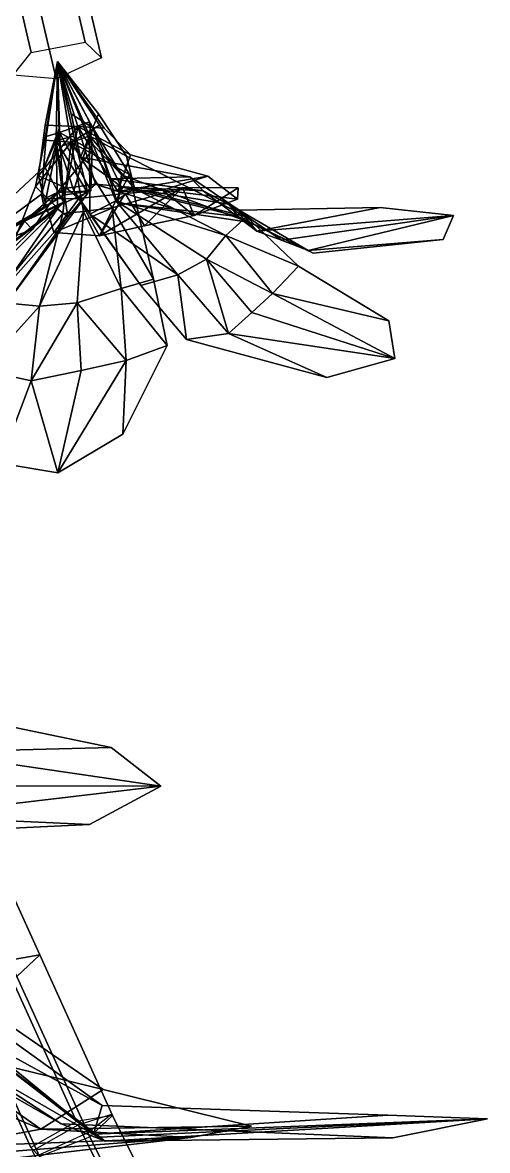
# Model space of a CAD drawing. Header units: metres. Extents: x -488 to 282, y -579 to 399.
# Drawn here: x 53.9 to 80.9, y -494.5 to -428.9 of the extents above; entities that cross this region are included whole.
import ezdxf

# ---------------------------------------------------------------- set-up
doc = ezdxf.new("R2010")
doc.units = ezdxf.units.M

msp = doc.modelspace()

# ---------------------------------------------------------------- linework, layer by layer
at = {"layer": 'coreopsi_1InfInt', "color": 3}
for points in [[(50.6435, -473.7566, 54.5296), (54.8793, -483.094, 56.7952), (52.7866, -483.4529, 59.2285), (48.5509, -474.1155, 56.9629)], [(49.3188, -475.0048, 51.862), (53.5546, -484.3421, 54.1275), (54.8793, -483.094, 56.7952), (50.6435, -473.7566, 54.5296)], [(52.7866, -483.4529, 59.2285), (57.02246, -492.7902, 61.494), (54.3572, -494.2897, 60.2971), (50.1214, -484.9523, 58.03157)], [(54.8793, -483.094, 56.7952), (59.115, -492.4313, 59.06073), (57.02246, -492.7902, 61.494), (52.7866, -483.4529, 59.2285)], [(53.5546, -484.3421, 54.1275), (57.7904, -493.6795, 56.393), (59.115, -492.4313, 59.06073), (54.8793, -483.094, 56.7952)], [(50.631, -485.4841, 54.8873), (54.8668, -494.8214, 57.1528), (57.7904, -493.6795, 56.393), (53.5546, -484.3421, 54.1275)], [(50.1214, -484.9523, 58.03157), (54.3572, -494.2897, 60.2971), (54.8668, -494.8214, 57.1528), (50.631, -485.4841, 54.8873)]]:
    msp.add_3dface(points, dxfattribs=at)
at = {"layer": 'coreopsi_1Pdcel', "color": 3}
for points in [[(52.2065, -421.2977, 21.8983), (54.3719, -430.6148, 18.2705), (57.5272, -429.9949, 18.5685), (55.3173, -420.5071, 22.2546)], [(55.3173, -420.5071, 22.2546), (57.5272, -429.9949, 18.5685), (58.4672, -430.9199, 21.5163), (56.185, -421.1545, 25.2971)], [(56.185, -421.1545, 25.2971), (58.4672, -430.9199, 21.5163), (55.8356, -432.1331, 23.06141), (53.5534, -422.3677, 26.8422)], [(51.1226, -422.4409, 24.7174), (53.3325, -431.9287, 21.03132), (54.3719, -430.6148, 18.2705), (52.2065, -421.2977, 21.8983)], [(53.5534, -422.3677, 26.8422), (55.8356, -432.1331, 23.06141), (53.3325, -431.9287, 21.03132), (51.1226, -422.4409, 24.7174)], [(59.07912, -492.3559, 59.04622), (63.7294, -501.6772, 60.3684), (61.7648, -502.3048, 62.8534), (57.1145, -492.9835, 61.5312)], [(57.6758, -493.4389, 56.3468), (62.3261, -502.7602, 57.6691), (63.7294, -501.6772, 60.3684), (59.07912, -492.3559, 59.04622)], [(57.1145, -492.9835, 61.5312), (61.7648, -502.3048, 62.8534), (59.09964, -503.8043, 61.6565), (54.4493, -494.4829, 60.3342)], [(54.8308, -494.7459, 57.1383), (59.4812, -504.0673, 58.4605), (62.3261, -502.7602, 57.6691), (57.6758, -493.4389, 56.3468)]]:
    msp.add_3dface(points, dxfattribs=at)
at = {"layer": 'coreopsi_1Petal1', "color": 3}
for points in [[(56.7023, -435.8133, 19.9058), (55.1732, -435.7018, 18.7), (55.9133, -431.1204, 20.4989)], [(56.7023, -435.8133, 19.9058), (55.9133, -431.1204, 20.4989), (55.1732, -435.7018, 18.7)], [(55.9133, -431.1204, 20.4989), (55.199, -434.831, 18.1167), (57.1006, -434.9039, 17.8021)], [(55.9133, -431.1204, 20.4989), (57.1006, -434.9039, 17.8021), (55.199, -434.831, 18.1167)], [(55.9133, -431.1204, 20.4989), (55.253, -435.4898, 19.8467), (56.02604, -435.2676, 18.0937)], [(55.9133, -431.1204, 20.4989), (56.02604, -435.2676, 18.0937), (55.253, -435.4898, 19.8467)], [(55.9133, -431.1204, 20.4989), (56.8536, -435.4783, 20.7784), (55.8393, -435.7236, 19.1563)], [(55.9133, -431.1204, 20.4989), (55.8393, -435.7236, 19.1563), (56.8536, -435.4783, 20.7784)], [(55.8393, -435.7236, 19.1563), (56.02926, -434.9828, 17.3619), (55.9133, -431.1204, 20.4989)], [(55.8393, -435.7236, 19.1563), (55.9133, -431.1204, 20.4989), (56.02926, -434.9828, 17.3619)], [(55.9133, -431.1204, 20.4989), (56.7023, -434.1793, 17.3408), (57.9636, -434.9936, 18.5516)], [(55.9133, -431.1204, 20.4989), (57.9636, -434.9936, 18.5516), (56.7023, -434.1793, 17.3408)], [(57.9636, -434.9936, 18.5516), (57.7737, -435.7343, 20.3461), (55.9133, -431.1204, 20.4989)], [(57.9636, -434.9936, 18.5516), (55.9133, -431.1204, 20.4989), (57.7737, -435.7343, 20.3461)], [(55.9133, -431.1204, 20.4989), (58.3029, -434.1678, 18.2725), (57.7769, -435.4496, 19.6143)], [(55.9133, -431.1204, 20.4989), (57.7769, -435.4496, 19.6143), (58.3029, -434.1678, 18.2725)], [(57.7769, -435.4496, 19.6143), (56.03315, -436.0879, 20.2113), (55.9133, -431.1204, 20.4989)], [(57.7769, -435.4496, 19.6143), (55.9133, -431.1204, 20.4989), (56.03315, -436.0879, 20.2113)], [(55.9133, -431.1204, 20.4989), (58.3568, -434.8267, 20.00252), (56.7023, -435.8133, 19.9058)], [(55.9133, -431.1204, 20.4989), (56.7023, -435.8133, 19.9058), (58.3568, -434.8267, 20.00252)], [(56.02604, -435.2676, 18.0937), (57.7698, -434.6293, 17.4966), (55.9133, -431.1204, 20.4989)], [(56.02604, -435.2676, 18.0937), (55.9133, -431.1204, 20.4989), (57.7698, -434.6293, 17.4966)], [(57.1006, -434.9039, 17.8021), (58.6297, -435.0154, 19.00801), (55.9133, -431.1204, 20.4989)], [(57.1006, -434.9039, 17.8021), (55.9133, -431.1204, 20.4989), (58.6297, -435.0154, 19.00801)], [(56.7023, -434.1793, 17.3408), (57.2427, -436.6905, 15.0892), (57.9636, -434.9936, 18.5516)], [(56.7023, -434.1793, 17.3408), (57.9636, -434.9936, 18.5516), (57.2427, -436.6905, 15.0892)], [(58.3029, -434.1678, 18.2725), (59.9259, -436.6333, 16.5534), (57.7769, -435.4496, 19.6143)], [(58.3029, -434.1678, 18.2725), (57.7769, -435.4496, 19.6143), (59.9259, -436.6333, 16.5534)], [(55.199, -434.831, 18.1167), (54.8092, -437.7841, 16.4449), (57.1006, -434.9039, 17.8021)], [(55.199, -434.831, 18.1167), (57.1006, -434.9039, 17.8021), (54.8092, -437.7841, 16.4449)], [(57.1006, -434.9039, 17.8021), (54.8092, -437.7841, 16.4449), (56.4361, -438.5008, 15.1569)], [(57.1006, -434.9039, 17.8021), (56.4361, -438.5008, 15.1569), (54.8092, -437.7841, 16.4449)], [(56.02604, -435.2676, 18.0937), (57.932, -436.3042, 15.3302), (57.7698, -434.6293, 17.4966)], [(56.02604, -435.2676, 18.0937), (57.7698, -434.6293, 17.4966), (57.932, -436.3042, 15.3302)], [(57.1006, -434.9039, 17.8021), (56.4361, -438.5008, 15.1569), (58.1145, -438.2713, 15.5739)], [(57.1006, -434.9039, 17.8021), (58.1145, -438.2713, 15.5739), (56.4361, -438.5008, 15.1569)], [(58.3568, -434.8267, 20.00252), (60.1054, -437.7011, 19.4125), (56.7023, -435.8133, 19.9058)], [(58.3568, -434.8267, 20.00252), (56.7023, -435.8133, 19.9058), (60.1054, -437.7011, 19.4125)], [(57.1006, -434.9039, 17.8021), (60.1621, -436.5651, 17.3421), (58.6297, -435.0154, 19.00801)], [(57.1006, -434.9039, 17.8021), (58.6297, -435.0154, 19.00801), (60.1621, -436.5651, 17.3421)], [(58.1145, -438.2713, 15.5739), (59.4257, -438.686, 16.6074), (57.1006, -434.9039, 17.8021)], [(58.1145, -438.2713, 15.5739), (57.1006, -434.9039, 17.8021), (59.4257, -438.686, 16.6074)], [(59.4257, -438.686, 16.6074), (60.1621, -436.5651, 17.3421), (57.1006, -434.9039, 17.8021)], [(59.4257, -438.686, 16.6074), (57.1006, -434.9039, 17.8021), (60.1621, -436.5651, 17.3421)], [(55.253, -435.4898, 19.8467), (54.9887, -438.8519, 19.3039), (56.02604, -435.2676, 18.0937)], [(55.253, -435.4898, 19.8467), (56.02604, -435.2676, 18.0937), (54.9887, -438.8519, 19.3039)], [(56.02604, -435.2676, 18.0937), (54.9887, -438.8519, 19.3039), (55.1468, -439.6143, 17.2514)], [(56.02604, -435.2676, 18.0937), (55.1468, -439.6143, 17.2514), (54.9887, -438.8519, 19.3039)], [(56.02604, -435.2676, 18.0937), (55.1468, -439.6143, 17.2514), (56.234, -438.9078, 16.08413)], [(56.02604, -435.2676, 18.0937), (56.234, -438.9078, 16.08413), (55.1468, -439.6143, 17.2514)], [(55.8393, -435.7236, 19.1563), (55.1578, -437.2334, 16.05796), (56.02926, -434.9828, 17.3619)], [(55.8393, -435.7236, 19.1563), (56.02926, -434.9828, 17.3619), (55.1578, -437.2334, 16.05796)], [(56.8536, -435.4783, 20.7784), (57.6718, -438.7946, 20.7682), (55.8393, -435.7236, 19.1563)], [(56.8536, -435.4783, 20.7784), (55.8393, -435.7236, 19.1563), (57.6718, -438.7946, 20.7682)], [(56.234, -438.9078, 16.08413), (57.8583, -438.6522, 15.5788), (56.02604, -435.2676, 18.0937)], [(56.234, -438.9078, 16.08413), (56.02604, -435.2676, 18.0937), (57.8583, -438.6522, 15.5788)], [(57.8583, -438.6522, 15.5788), (57.932, -436.3042, 15.3302), (56.02604, -435.2676, 18.0937)], [(57.8583, -438.6522, 15.5788), (56.02604, -435.2676, 18.0937), (57.932, -436.3042, 15.3302)], [(57.7769, -435.4496, 19.6143), (56.859, -438.6512, 20.7328), (56.03315, -436.0879, 20.2113)], [(57.7769, -435.4496, 19.6143), (56.03315, -436.0879, 20.2113), (56.859, -438.6512, 20.7328)], [(57.7972, -440.0117, 19.04494), (56.859, -438.6512, 20.7328), (57.7769, -435.4496, 19.6143)], [(57.7972, -440.0117, 19.04494), (57.7769, -435.4496, 19.6143), (56.859, -438.6512, 20.7328)], [(57.9636, -434.9936, 18.5516), (57.2427, -436.6905, 15.0892), (59.01816, -437.9613, 15.3179)], [(57.9636, -434.9936, 18.5516), (59.01816, -437.9613, 15.3179), (57.2427, -436.6905, 15.0892)], [(57.9636, -434.9936, 18.5516), (59.6332, -437.722, 20.00513), (57.7737, -435.7343, 20.3461)], [(57.9636, -434.9936, 18.5516), (57.7737, -435.7343, 20.3461), (59.6332, -437.722, 20.00513)], [(57.7769, -435.4496, 19.6143), (60.3853, -438.5197, 17.5779), (59.2981, -439.2263, 18.7452)], [(57.7769, -435.4496, 19.6143), (59.2981, -439.2263, 18.7452), (60.3853, -438.5197, 17.5779)], [(57.7769, -435.4496, 19.6143), (59.9259, -436.6333, 16.5534), (60.3853, -438.5197, 17.5779)], [(57.7769, -435.4496, 19.6143), (60.3853, -438.5197, 17.5779), (59.9259, -436.6333, 16.5534)], [(59.2981, -439.2263, 18.7452), (57.7972, -440.0117, 19.04494), (57.7769, -435.4496, 19.6143)], [(59.2981, -439.2263, 18.7452), (57.7769, -435.4496, 19.6143), (57.7972, -440.0117, 19.04494)], [(57.9636, -434.9936, 18.5516), (59.01816, -437.9613, 15.3179), (59.6248, -438.4283, 16.8856)], [(57.9636, -434.9936, 18.5516), (59.6248, -438.4283, 16.8856), (59.01816, -437.9613, 15.3179)], [(59.6248, -438.4283, 16.8856), (59.3955, -439.3561, 18.3159), (57.9636, -434.9936, 18.5516)], [(59.6248, -438.4283, 16.8856), (57.9636, -434.9936, 18.5516), (59.3955, -439.3561, 18.3159)], [(59.3955, -439.3561, 18.3159), (59.6332, -437.722, 20.00513), (57.9636, -434.9936, 18.5516)], [(59.3955, -439.3561, 18.3159), (57.9636, -434.9936, 18.5516), (59.6332, -437.722, 20.00513)], [(56.7023, -435.8133, 19.9058), (54.6289, -438.3903, 18.7209), (55.1732, -435.7018, 18.7)], [(56.7023, -435.8133, 19.9058), (55.1732, -435.7018, 18.7), (54.6289, -438.3903, 18.7209)], [(56.2299, -439.9778, 18.01627), (54.6289, -438.3903, 18.7209), (56.7023, -435.8133, 19.9058)], [(56.2299, -439.9778, 18.01627), (56.7023, -435.8133, 19.9058), (54.6289, -438.3903, 18.7209)], [(56.2601, -439.3077, 16.3078), (55.1578, -437.2334, 16.05796), (55.8393, -435.7236, 19.1563)], [(56.2601, -439.3077, 16.3078), (55.8393, -435.7236, 19.1563), (55.1578, -437.2334, 16.05796)], [(55.8393, -435.7236, 19.1563), (56.514, -440.1727, 19.5114), (55.9073, -439.7057, 17.9437)], [(55.8393, -435.7236, 19.1563), (55.9073, -439.7057, 17.9437), (56.514, -440.1727, 19.5114)], [(55.8393, -435.7236, 19.1563), (57.6718, -438.7946, 20.7682), (56.514, -440.1727, 19.5114)], [(55.8393, -435.7236, 19.1563), (56.514, -440.1727, 19.5114), (57.6718, -438.7946, 20.7682)], [(55.9073, -439.7057, 17.9437), (56.2601, -439.3077, 16.3078), (55.8393, -435.7236, 19.1563)], [(55.9073, -439.7057, 17.9437), (55.8393, -435.7236, 19.1563), (56.2601, -439.3077, 16.3078)], [(57.4176, -439.8627, 19.2554), (56.2299, -439.9778, 18.01627), (56.7023, -435.8133, 19.9058)], [(57.4176, -439.8627, 19.2554), (56.7023, -435.8133, 19.9058), (56.2299, -439.9778, 18.01627)], [(56.7023, -435.8133, 19.9058), (59.09607, -439.6332, 19.6724), (57.4176, -439.8627, 19.2554)], [(56.7023, -435.8133, 19.9058), (57.4176, -439.8627, 19.2554), (59.09607, -439.6332, 19.6724)], [(56.7023, -435.8133, 19.9058), (60.1054, -437.7011, 19.4125), (59.09607, -439.6332, 19.6724)], [(56.7023, -435.8133, 19.9058), (59.09607, -439.6332, 19.6724), (60.1054, -437.7011, 19.4125)], [(57.8583, -438.6522, 15.5788), (55.893, -438.74, 8.04546), (57.932, -436.3042, 15.3302)], [(57.8583, -438.6522, 15.5788), (57.932, -436.3042, 15.3302), (55.893, -438.74, 8.04546)], [(57.2427, -436.6905, 15.0892), (63.608, -437.8333, 10.3437), (59.01816, -437.9613, 15.3179)], [(57.2427, -436.6905, 15.0892), (59.01816, -437.9613, 15.3179), (63.608, -437.8333, 10.3437)], [(59.4257, -438.686, 16.6074), (64.6516, -437.8072, 10.9032), (60.1621, -436.5651, 17.3421)], [(59.4257, -438.686, 16.6074), (60.1621, -436.5651, 17.3421), (64.6516, -437.8072, 10.9032)], [(59.9259, -436.6333, 16.5534), (66.9115, -440.1584, 18.3187), (60.3853, -438.5197, 17.5779)], [(59.9259, -436.6333, 16.5534), (60.3853, -438.5197, 17.5779), (66.9115, -440.1584, 18.3187)], [(56.2601, -439.3077, 16.3078), (49.5978, -442.4224, 13.7515), (55.1578, -437.2334, 16.05796)], [(56.2601, -439.3077, 16.3078), (55.1578, -437.2334, 16.05796), (49.5978, -442.4224, 13.7515)], [(54.8092, -437.7841, 16.4449), (55.1403, -439.1076, 8.5404), (56.4361, -438.5008, 15.1569)], [(54.8092, -437.7841, 16.4449), (56.4361, -438.5008, 15.1569), (55.1403, -439.1076, 8.5404)], [(59.01816, -437.9613, 15.3179), (63.608, -437.8333, 10.3437), (64.3776, -438.643, 12.0699)], [(59.01816, -437.9613, 15.3179), (64.3776, -438.643, 12.0699), (63.608, -437.8333, 10.3437)], [(59.01816, -437.9613, 15.3179), (64.3776, -438.643, 12.0699), (59.6248, -438.4283, 16.8856)], [(59.01816, -437.9613, 15.3179), (59.6248, -438.4283, 16.8856), (64.3776, -438.643, 12.0699)], [(60.1054, -437.7011, 19.4125), (61.5034, -443.7944, 24.4383), (59.09607, -439.6332, 19.6724)], [(60.1054, -437.7011, 19.4125), (59.09607, -439.6332, 19.6724), (61.5034, -443.7944, 24.4383)], [(59.3955, -439.3561, 18.3159), (67.046, -440.4797, 19.2272), (59.6332, -437.722, 20.00513)], [(59.3955, -439.3561, 18.3159), (59.6332, -437.722, 20.00513), (67.046, -440.4797, 19.2272)], [(62.02751, -438.6057, 9.7397), (64.6516, -437.8072, 10.9032), (59.4257, -438.686, 16.6074)], [(62.02751, -438.6057, 9.7397), (59.4257, -438.686, 16.6074), (64.6516, -437.8072, 10.9032)], [(62.02751, -438.6057, 9.7397), (66.3763, -439.1292, 7.1215), (64.6516, -437.8072, 10.9032)], [(62.02751, -438.6057, 9.7397), (64.6516, -437.8072, 10.9032), (66.3763, -439.1292, 7.1215)], [(63.608, -437.8333, 10.3437), (66.4749, -439.7702, 8.01004), (64.3776, -438.643, 12.0699)], [(63.608, -437.8333, 10.3437), (64.3776, -438.643, 12.0699), (66.4749, -439.7702, 8.01004)], [(54.9887, -438.8519, 19.3039), (49.7322, -442.7437, 14.6601), (55.1468, -439.6143, 17.2514)], [(54.9887, -438.8519, 19.3039), (55.1468, -439.6143, 17.2514), (49.7322, -442.7437, 14.6601)], [(56.2299, -439.9778, 18.01627), (51.9921, -445.0949, 22.07559), (54.6289, -438.3903, 18.7209)], [(56.2299, -439.9778, 18.01627), (54.6289, -438.3903, 18.7209), (51.9921, -445.0949, 22.07559)], [(57.6718, -438.7946, 20.7682), (53.03577, -445.0687, 22.635), (56.514, -440.1727, 19.5114)], [(57.6718, -438.7946, 20.7682), (56.514, -440.1727, 19.5114), (53.03577, -445.0687, 22.635)], [(56.234, -438.9078, 16.08413), (53.9856, -440.4246, 9.5952), (57.8583, -438.6522, 15.5788)], [(56.234, -438.9078, 16.08413), (57.8583, -438.6522, 15.5788), (53.9856, -440.4246, 9.5952)], [(53.9856, -440.4246, 9.5952), (55.893, -438.74, 8.04546), (57.8583, -438.6522, 15.5788)], [(53.9856, -440.4246, 9.5952), (57.8583, -438.6522, 15.5788), (55.893, -438.74, 8.04546)], [(53.9856, -440.4246, 9.5952), (54.4655, -440.9031, 4.5373), (55.893, -438.74, 8.04546)], [(53.9856, -440.4246, 9.5952), (55.893, -438.74, 8.04546), (54.4655, -440.9031, 4.5373)], [(56.4361, -438.5008, 15.1569), (55.1403, -439.1076, 8.5404), (57.1603, -439.1047, 8.924)], [(56.4361, -438.5008, 15.1569), (57.1603, -439.1047, 8.924), (55.1403, -439.1076, 8.5404)], [(56.4361, -438.5008, 15.1569), (57.1603, -439.1047, 8.924), (58.1145, -438.2713, 15.5739)], [(56.4361, -438.5008, 15.1569), (58.1145, -438.2713, 15.5739), (57.1603, -439.1047, 8.924)], [(57.7972, -440.0117, 19.04494), (60.7507, -444.162, 24.9333), (56.859, -438.6512, 20.7328)], [(57.7972, -440.0117, 19.04494), (56.859, -438.6512, 20.7328), (60.7507, -444.162, 24.9333)], [(58.1145, -438.2713, 15.5739), (57.1603, -439.1047, 8.924), (59.8393, -438.7981, 8.9207)], [(58.1145, -438.2713, 15.5739), (59.8393, -438.7981, 8.9207), (57.1603, -439.1047, 8.924)], [(59.8393, -438.7981, 8.9207), (57.1603, -439.1047, 8.924), (58.3494, -441.2604, 5.3237)], [(59.8393, -438.7981, 8.9207), (58.3494, -441.2604, 5.3237), (57.1603, -439.1047, 8.924)], [(58.1145, -438.2713, 15.5739), (62.02751, -438.6057, 9.7397), (59.4257, -438.686, 16.6074)], [(58.1145, -438.2713, 15.5739), (59.4257, -438.686, 16.6074), (62.02751, -438.6057, 9.7397)], [(59.8393, -438.7981, 8.9207), (62.02751, -438.6057, 9.7397), (58.1145, -438.2713, 15.5739)], [(59.8393, -438.7981, 8.9207), (58.1145, -438.2713, 15.5739), (62.02751, -438.6057, 9.7397)], [(58.3494, -441.2604, 5.3237), (59.1631, -439.6305, -2.4988), (63.1912, -438.4509, -4.7631)], [(58.3494, -441.2604, 5.3237), (63.1912, -438.4509, -4.7631), (59.1631, -439.6305, -2.4988)], [(60.9667, -440.6888, 5.4232), (58.3494, -441.2604, 5.3237), (63.1912, -438.4509, -4.7631)], [(60.9667, -440.6888, 5.4232), (63.1912, -438.4509, -4.7631), (58.3494, -441.2604, 5.3237)], [(59.8393, -438.7981, 8.9207), (58.3494, -441.2604, 5.3237), (60.9667, -440.6888, 5.4232)], [(59.8393, -438.7981, 8.9207), (60.9667, -440.6888, 5.4232), (58.3494, -441.2604, 5.3237)], [(60.3853, -438.5197, 17.5779), (65.7049, -441.2476, 19.5777), (59.2981, -439.2263, 18.7452)], [(60.3853, -438.5197, 17.5779), (59.2981, -439.2263, 18.7452), (65.7049, -441.2476, 19.5777)], [(59.6248, -438.4283, 16.8856), (66.4238, -440.1399, 16.3332), (59.3955, -439.3561, 18.3159)], [(59.6248, -438.4283, 16.8856), (59.3955, -439.3561, 18.3159), (66.4238, -440.1399, 16.3332)], [(59.6248, -438.4283, 16.8856), (64.3776, -438.643, 12.0699), (65.8804, -439.4259, 14.1674)], [(59.6248, -438.4283, 16.8856), (65.8804, -439.4259, 14.1674), (64.3776, -438.643, 12.0699)], [(65.8804, -439.4259, 14.1674), (66.4238, -440.1399, 16.3332), (59.6248, -438.4283, 16.8856)], [(65.8804, -439.4259, 14.1674), (59.6248, -438.4283, 16.8856), (66.4238, -440.1399, 16.3332)], [(63.8637, -440.079, 5.5922), (62.02751, -438.6057, 9.7397), (59.8393, -438.7981, 8.9207)], [(63.8637, -440.079, 5.5922), (59.8393, -438.7981, 8.9207), (62.02751, -438.6057, 9.7397)], [(60.9667, -440.6888, 5.4232), (63.8637, -440.079, 5.5922), (59.8393, -438.7981, 8.9207)], [(60.9667, -440.6888, 5.4232), (59.8393, -438.7981, 8.9207), (63.8637, -440.079, 5.5922)], [(60.3853, -438.5197, 17.5779), (66.9115, -440.1584, 18.3187), (65.7049, -441.2476, 19.5777)], [(60.3853, -438.5197, 17.5779), (65.7049, -441.2476, 19.5777), (66.9115, -440.1584, 18.3187)], [(63.1912, -438.4509, -4.7631), (63.8637, -440.079, 5.5922), (60.9667, -440.6888, 5.4232)], [(63.1912, -438.4509, -4.7631), (60.9667, -440.6888, 5.4232), (63.8637, -440.079, 5.5922)], [(63.8637, -440.079, 5.5922), (66.3763, -439.1292, 7.1215), (62.02751, -438.6057, 9.7397)], [(63.8637, -440.079, 5.5922), (62.02751, -438.6057, 9.7397), (66.3763, -439.1292, 7.1215)], [(63.1912, -438.4509, -4.7631), (66.4176, -438.4845, -1.9161), (63.8637, -440.079, 5.5922)], [(63.1912, -438.4509, -4.7631), (63.8637, -440.079, 5.5922), (66.4176, -438.4845, -1.9161)], [(63.8637, -440.079, 5.5922), (66.4176, -438.4845, -1.9161), (66.3763, -439.1292, 7.1215)], [(63.8637, -440.079, 5.5922), (66.3763, -439.1292, 7.1215), (66.4176, -438.4845, -1.9161)], [(64.3776, -438.643, 12.0699), (66.4749, -439.7702, 8.01004), (67.5085, -441.0005, 10.1559)], [(64.3776, -438.643, 12.0699), (67.5085, -441.0005, 10.1559), (66.4749, -439.7702, 8.01004)], [(65.8804, -439.4259, 14.1674), (64.3776, -438.643, 12.0699), (67.5085, -441.0005, 10.1559)], [(65.8804, -439.4259, 14.1674), (67.5085, -441.0005, 10.1559), (64.3776, -438.643, 12.0699)], [(50.4669, -443.8217, 16.2343), (49.5978, -442.4224, 13.7515), (56.2601, -439.3077, 16.3078)], [(50.4669, -443.8217, 16.2343), (56.2601, -439.3077, 16.3078), (49.5978, -442.4224, 13.7515)], [(55.9073, -439.7057, 17.9437), (50.4669, -443.8217, 16.2343), (56.2601, -439.3077, 16.3078)], [(55.9073, -439.7057, 17.9437), (56.2601, -439.3077, 16.3078), (50.4669, -443.8217, 16.2343)], [(55.1468, -439.6143, 17.2514), (51.06239, -442.1842, 13.1954), (56.234, -438.9078, 16.08413)], [(55.1468, -439.6143, 17.2514), (56.234, -438.9078, 16.08413), (51.06239, -442.1842, 13.1954)], [(56.234, -438.9078, 16.08413), (51.06239, -442.1842, 13.1954), (52.3172, -441.3438, 10.9615)], [(56.234, -438.9078, 16.08413), (52.3172, -441.3438, 10.9615), (51.06239, -442.1842, 13.1954)], [(52.3172, -441.3438, 10.9615), (53.9856, -440.4246, 9.5952), (56.234, -438.9078, 16.08413)], [(52.3172, -441.3438, 10.9615), (56.234, -438.9078, 16.08413), (53.9856, -440.4246, 9.5952)], [(55.1403, -439.1076, 8.5404), (55.7082, -441.0748, 4.9038), (57.1603, -439.1047, 8.924)], [(55.1403, -439.1076, 8.5404), (57.1603, -439.1047, 8.924), (55.7082, -441.0748, 4.9038)], [(57.1603, -439.1047, 8.924), (55.7082, -441.0748, 4.9038), (58.3494, -441.2604, 5.3237)], [(57.1603, -439.1047, 8.924), (58.3494, -441.2604, 5.3237), (55.7082, -441.0748, 4.9038)], [(59.2981, -439.2263, 18.7452), (62.9051, -443.537, 22.9723), (57.7972, -440.0117, 19.04494)], [(59.2981, -439.2263, 18.7452), (57.7972, -440.0117, 19.04494), (62.9051, -443.537, 22.9723)], [(59.2981, -439.2263, 18.7452), (65.7049, -441.2476, 19.5777), (64.5736, -442.6177, 21.606)], [(59.2981, -439.2263, 18.7452), (64.5736, -442.6177, 21.606), (65.7049, -441.2476, 19.5777)], [(64.5736, -442.6177, 21.606), (62.9051, -443.537, 22.9723), (59.2981, -439.2263, 18.7452)], [(64.5736, -442.6177, 21.606), (59.2981, -439.2263, 18.7452), (62.9051, -443.537, 22.9723)], [(66.4238, -440.1399, 16.3332), (67.046, -440.4797, 19.2272), (59.3955, -439.3561, 18.3159)], [(66.4238, -440.1399, 16.3332), (59.3955, -439.3561, 18.3159), (67.046, -440.4797, 19.2272)], [(65.8804, -439.4259, 14.1674), (67.5085, -441.0005, 10.1559), (68.9496, -441.5185, 12.3562)], [(65.8804, -439.4259, 14.1674), (68.9496, -441.5185, 12.3562), (67.5085, -441.0005, 10.1559)], [(70.4919, -442.1143, 14.8178), (66.4238, -440.1399, 16.3332), (65.8804, -439.4259, 14.1674)], [(70.4919, -442.1143, 14.8178), (65.8804, -439.4259, 14.1674), (66.4238, -440.1399, 16.3332)], [(68.9496, -441.5185, 12.3562), (70.4919, -442.1143, 14.8178), (65.8804, -439.4259, 14.1674)], [(68.9496, -441.5185, 12.3562), (65.8804, -439.4259, 14.1674), (70.4919, -442.1143, 14.8178)], [(55.1468, -439.6143, 17.2514), (49.7322, -442.7437, 14.6601), (51.06239, -442.1842, 13.1954)], [(55.1468, -439.6143, 17.2514), (51.06239, -442.1842, 13.1954), (49.7322, -442.7437, 14.6601)], [(51.01034, -444.5356, 18.4001), (50.4669, -443.8217, 16.2343), (55.9073, -439.7057, 17.9437)], [(51.01034, -444.5356, 18.4001), (55.9073, -439.7057, 17.9437), (50.4669, -443.8217, 16.2343)], [(55.9073, -439.7057, 17.9437), (52.3897, -444.7888, 20.7032), (51.01034, -444.5356, 18.4001)], [(55.9073, -439.7057, 17.9437), (51.01034, -444.5356, 18.4001), (52.3897, -444.7888, 20.7032)], [(54.8633, -445.3558, 22.8278), (51.9921, -445.0949, 22.07559), (56.2299, -439.9778, 18.01627)], [(54.8633, -445.3558, 22.8278), (56.2299, -439.9778, 18.01627), (51.9921, -445.0949, 22.07559)], [(56.514, -440.1727, 19.5114), (52.3897, -444.7888, 20.7032), (55.9073, -439.7057, 17.9437)], [(56.514, -440.1727, 19.5114), (55.9073, -439.7057, 17.9437), (52.3897, -444.7888, 20.7032)], [(56.514, -440.1727, 19.5114), (53.03577, -445.0687, 22.635), (52.3897, -444.7888, 20.7032)], [(56.514, -440.1727, 19.5114), (52.3897, -444.7888, 20.7032), (53.03577, -445.0687, 22.635)], [(57.4176, -439.8627, 19.2554), (54.8633, -445.3558, 22.8278), (56.2299, -439.9778, 18.01627)], [(57.4176, -439.8627, 19.2554), (56.2299, -439.9778, 18.01627), (54.8633, -445.3558, 22.8278)], [(57.05148, -445.1635, 23.6467), (54.8633, -445.3558, 22.8278), (57.4176, -439.8627, 19.2554)], [(57.05148, -445.1635, 23.6467), (57.4176, -439.8627, 19.2554), (54.8633, -445.3558, 22.8278)], [(55.7082, -441.0748, 4.9038), (59.1631, -439.6305, -2.4988), (58.3494, -441.2604, 5.3237)], [(55.7082, -441.0748, 4.9038), (58.3494, -441.2604, 5.3237), (59.1631, -439.6305, -2.4988)], [(57.4176, -439.8627, 19.2554), (59.6069, -444.3271, 23.8491), (57.05148, -445.1635, 23.6467)], [(57.4176, -439.8627, 19.2554), (57.05148, -445.1635, 23.6467), (59.6069, -444.3271, 23.8491)], [(59.09607, -439.6332, 19.6724), (59.6069, -444.3271, 23.8491), (57.4176, -439.8627, 19.2554)], [(59.09607, -439.6332, 19.6724), (57.4176, -439.8627, 19.2554), (59.6069, -444.3271, 23.8491)], [(62.9051, -443.537, 22.9723), (60.7507, -444.162, 24.9333), (57.7972, -440.0117, 19.04494)], [(62.9051, -443.537, 22.9723), (57.7972, -440.0117, 19.04494), (60.7507, -444.162, 24.9333)], [(59.09607, -439.6332, 19.6724), (61.5034, -443.7944, 24.4383), (59.6069, -444.3271, 23.8491)], [(59.09607, -439.6332, 19.6724), (59.6069, -444.3271, 23.8491), (61.5034, -443.7944, 24.4383)], [(66.9115, -440.1584, 18.3187), (69.923, -443.0414, 18.5094), (65.7049, -441.2476, 19.5777)], [(66.9115, -440.1584, 18.3187), (65.7049, -441.2476, 19.5777), (69.923, -443.0414, 18.5094)], [(66.4238, -440.1399, 16.3332), (70.7867, -442.2805, 17.8902), (67.046, -440.4797, 19.2272)], [(66.4238, -440.1399, 16.3332), (67.046, -440.4797, 19.2272), (70.7867, -442.2805, 17.8902)], [(70.4919, -442.1143, 14.8178), (70.7867, -442.2805, 17.8902), (66.4238, -440.1399, 16.3332)], [(70.4919, -442.1143, 14.8178), (66.4238, -440.1399, 16.3332), (70.7867, -442.2805, 17.8902)], [(66.4749, -439.7702, 8.01004), (74.6834, -439.6278, 6.8172), (67.5085, -441.0005, 10.1559)], [(66.4749, -439.7702, 8.01004), (67.5085, -441.0005, 10.1559), (74.6834, -439.6278, 6.8172)], [(67.5085, -441.0005, 10.1559), (74.6834, -439.6278, 6.8172), (78.9413, -440.0879, 8.9155)], [(67.5085, -441.0005, 10.1559), (78.9413, -440.0879, 8.9155), (74.6834, -439.6278, 6.8172)], [(68.9496, -441.5185, 12.3562), (67.5085, -441.0005, 10.1559), (78.9413, -440.0879, 8.9155)], [(68.9496, -441.5185, 12.3562), (78.9413, -440.0879, 8.9155), (67.5085, -441.0005, 10.1559)], [(78.9413, -440.0879, 8.9155), (70.4919, -442.1143, 14.8178), (68.9496, -441.5185, 12.3562)], [(78.9413, -440.0879, 8.9155), (68.9496, -441.5185, 12.3562), (70.4919, -442.1143, 14.8178)], [(78.9413, -440.0879, 8.9155), (78.3353, -441.4736, 12.944), (70.4919, -442.1143, 14.8178)], [(78.9413, -440.0879, 8.9155), (70.4919, -442.1143, 14.8178), (78.3353, -441.4736, 12.944)], [(52.401, -442.8298, 5.7942), (53.9856, -440.4246, 9.5952), (52.3172, -441.3438, 10.9615)], [(52.401, -442.8298, 5.7942), (52.3172, -441.3438, 10.9615), (53.9856, -440.4246, 9.5952)], [(52.401, -442.8298, 5.7942), (54.4655, -440.9031, 4.5373), (53.9856, -440.4246, 9.5952)], [(52.401, -442.8298, 5.7942), (53.9856, -440.4246, 9.5952), (54.4655, -440.9031, 4.5373)], [(52.401, -442.8298, 5.7942), (47.4058, -443.4517, -0.5383), (54.4655, -440.9031, 4.5373)], [(52.401, -442.8298, 5.7942), (54.4655, -440.9031, 4.5373), (47.4058, -443.4517, -0.5383)], [(64.5736, -442.6177, 21.606), (65.7049, -441.2476, 19.5777), (68.4157, -444.631, 20.05474)], [(64.5736, -442.6177, 21.606), (68.4157, -444.631, 20.05474), (65.7049, -441.2476, 19.5777)], [(65.7049, -441.2476, 19.5777), (69.923, -443.0414, 18.5094), (68.4157, -444.631, 20.05474)], [(65.7049, -441.2476, 19.5777), (68.4157, -444.631, 20.05474), (69.923, -443.0414, 18.5094)], [(70.4919, -442.1143, 14.8178), (78.3353, -441.4736, 12.944), (70.7867, -442.2805, 17.8902)], [(70.4919, -442.1143, 14.8178), (70.7867, -442.2805, 17.8902), (78.3353, -441.4736, 12.944)], [(65.8484, -446.9593, 24.5114), (62.9051, -443.537, 22.9723), (64.5736, -442.6177, 21.606)], [(65.8484, -446.9593, 24.5114), (64.5736, -442.6177, 21.606), (62.9051, -443.537, 22.9723)], [(64.5736, -442.6177, 21.606), (68.4157, -444.631, 20.05474), (67.2227, -445.7362, 22.1858)], [(64.5736, -442.6177, 21.606), (67.2227, -445.7362, 22.1858), (68.4157, -444.631, 20.05474)], [(67.2227, -445.7362, 22.1858), (65.8484, -446.9593, 24.5114), (64.5736, -442.6177, 21.606)], [(67.2227, -445.7362, 22.1858), (64.5736, -442.6177, 21.606), (65.8484, -446.9593, 24.5114)], [(69.923, -443.0414, 18.5094), (75.1774, -446.2163, 24.08919), (68.4157, -444.631, 20.05474)], [(69.923, -443.0414, 18.5094), (68.4157, -444.631, 20.05474), (75.1774, -446.2163, 24.08919)], [(61.5034, -443.7944, 24.4383), (62.2942, -447.6547, 25.8131), (59.6069, -444.3271, 23.8491)], [(61.5034, -443.7944, 24.4383), (59.6069, -444.3271, 23.8491), (62.2942, -447.6547, 25.8131)], [(62.9051, -443.537, 22.9723), (63.4134, -447.2967, 26.3852), (60.7507, -444.162, 24.9333)], [(62.9051, -443.537, 22.9723), (60.7507, -444.162, 24.9333), (63.4134, -447.2967, 26.3852)], [(65.8484, -446.9593, 24.5114), (63.4134, -447.2967, 26.3852), (62.9051, -443.537, 22.9723)], [(65.8484, -446.9593, 24.5114), (62.9051, -443.537, 22.9723), (63.4134, -447.2967, 26.3852)], [(57.05148, -445.1635, 23.6467), (59.6069, -444.3271, 23.8491), (59.9, -448.5287, 24.982)], [(57.05148, -445.1635, 23.6467), (59.9, -448.5287, 24.982), (59.6069, -444.3271, 23.8491)], [(59.6069, -444.3271, 23.8491), (62.2942, -447.6547, 25.8131), (59.9, -448.5287, 24.982)], [(59.6069, -444.3271, 23.8491), (59.9, -448.5287, 24.982), (62.2942, -447.6547, 25.8131)], [(67.2227, -445.7362, 22.1858), (68.4157, -444.631, 20.05474), (75.5341, -448.4094, 28.309)], [(67.2227, -445.7362, 22.1858), (75.5341, -448.4094, 28.309), (68.4157, -444.631, 20.05474)], [(68.4157, -444.631, 20.05474), (75.1774, -446.2163, 24.08919), (75.5341, -448.4094, 28.309)], [(68.4157, -444.631, 20.05474), (75.5341, -448.4094, 28.309), (75.1774, -446.2163, 24.08919)], [(54.8633, -445.3558, 22.8278), (51.5026, -449.0706, 23.8011), (51.9921, -445.0949, 22.07559)], [(54.8633, -445.3558, 22.8278), (51.9921, -445.0949, 22.07559), (51.5026, -449.0706, 23.8011)], [(54.3857, -449.7101, 24.7135), (51.5026, -449.0706, 23.8011), (54.8633, -445.3558, 22.8278)], [(54.3857, -449.7101, 24.7135), (54.8633, -445.3558, 22.8278), (51.5026, -449.0706, 23.8011)], [(54.3857, -449.7101, 24.7135), (54.8633, -445.3558, 22.8278), (57.05148, -445.1635, 23.6467)], [(54.3857, -449.7101, 24.7135), (57.05148, -445.1635, 23.6467), (54.8633, -445.3558, 22.8278)], [(57.2827, -449.1003, 24.8825), (54.3857, -449.7101, 24.7135), (57.05148, -445.1635, 23.6467)], [(57.2827, -449.1003, 24.8825), (57.05148, -445.1635, 23.6467), (54.3857, -449.7101, 24.7135)], [(57.05148, -445.1635, 23.6467), (59.9, -448.5287, 24.982), (57.2827, -449.1003, 24.8825)], [(57.05148, -445.1635, 23.6467), (57.2827, -449.1003, 24.8825), (59.9, -448.5287, 24.982)], [(75.5341, -448.4094, 28.309), (65.8484, -446.9593, 24.5114), (67.2227, -445.7362, 22.1858)], [(75.5341, -448.4094, 28.309), (67.2227, -445.7362, 22.1858), (65.8484, -446.9593, 24.5114)], [(65.8484, -446.9593, 24.5114), (71.5846, -449.5161, 29.6104), (63.4134, -447.2967, 26.3852)], [(65.8484, -446.9593, 24.5114), (63.4134, -447.2967, 26.3852), (71.5846, -449.5161, 29.6104)], [(75.5341, -448.4094, 28.309), (71.5846, -449.5161, 29.6104), (65.8484, -446.9593, 24.5114)], [(75.5341, -448.4094, 28.309), (65.8484, -446.9593, 24.5114), (71.5846, -449.5161, 29.6104)], [(62.2942, -447.6547, 25.8131), (59.7039, -452.8075, 31.7765), (59.9, -448.5287, 24.982)], [(62.2942, -447.6547, 25.8131), (59.9, -448.5287, 24.982), (59.7039, -452.8075, 31.7765)], [(59.9, -448.5287, 24.982), (59.7039, -452.8075, 31.7765), (55.9228, -455.0466, 33.6296)], [(59.9, -448.5287, 24.982), (55.9228, -455.0466, 33.6296), (59.7039, -452.8075, 31.7765)], [(57.2827, -449.1003, 24.8825), (59.9, -448.5287, 24.982), (55.9228, -455.0466, 33.6296)], [(57.2827, -449.1003, 24.8825), (55.9228, -455.0466, 33.6296), (59.9, -448.5287, 24.982)], [(54.3857, -449.7101, 24.7135), (52.5729, -454.4833, 30.9882), (51.5026, -449.0706, 23.8011)], [(54.3857, -449.7101, 24.7135), (51.5026, -449.0706, 23.8011), (52.5729, -454.4833, 30.9882)], [(55.9228, -455.0466, 33.6296), (54.3857, -449.7101, 24.7135), (57.2827, -449.1003, 24.8825)], [(55.9228, -455.0466, 33.6296), (57.2827, -449.1003, 24.8825), (54.3857, -449.7101, 24.7135)], [(55.9228, -455.0466, 33.6296), (52.5729, -454.4833, 30.9882), (54.3857, -449.7101, 24.7135)], [(55.9228, -455.0466, 33.6296), (54.3857, -449.7101, 24.7135), (52.5729, -454.4833, 30.9882)], [(48.4319, -471.3061, 94.4567), (59.03976, -471.0279, 96.02706), (47.345, -468.6087, 97.3451)], [(48.4319, -471.3061, 94.4567), (47.345, -468.6087, 97.3451), (59.03976, -471.0279, 96.02706)], [(61.9321, -473.2849, 91.6569), (59.03976, -471.0279, 96.02706), (48.4319, -471.3061, 94.4567)], [(61.9321, -473.2849, 91.6569), (48.4319, -471.3061, 94.4567), (59.03976, -471.0279, 96.02706)], [(61.9321, -473.2849, 91.6569), (48.4319, -471.3061, 94.4567), (47.8024, -473.2593, 91.1026)], [(61.9321, -473.2849, 91.6569), (47.8024, -473.2593, 91.1026), (48.4319, -471.3061, 94.4567)], [(47.8024, -473.2593, 91.1026), (47.1598, -475.0301, 88.08797), (61.9321, -473.2849, 91.6569)], [(47.8024, -473.2593, 91.1026), (61.9321, -473.2849, 91.6569), (47.1598, -475.0301, 88.08797)], [(47.1598, -475.0301, 88.08797), (57.7797, -475.5134, 87.44), (61.9321, -473.2849, 91.6569)], [(47.1598, -475.0301, 88.08797), (61.9321, -473.2849, 91.6569), (57.7797, -475.5134, 87.44)], [(47.1449, -476.0055, 84.6696), (57.7797, -475.5134, 87.44), (47.1598, -475.0301, 88.08797)], [(47.1449, -476.0055, 84.6696), (47.1598, -475.0301, 88.08797), (57.7797, -475.5134, 87.44)], [(47.989, -488.345, 18.05346), (58.5758, -490.9288, 17.4208), (52.1398, -486.5078, 22.5275)], [(47.989, -488.345, 18.05346), (52.1398, -486.5078, 22.5275), (58.5758, -490.9288, 17.4208)], [(51.2769, -486.6543, 22.00265), (58.5045, -491.8549, 21.3623), (50.8008, -487.6179, 26.2674)], [(51.2769, -486.6543, 22.00265), (50.8008, -487.6179, 26.2674), (58.5045, -491.8549, 21.3623)], [(50.8008, -487.6179, 26.2674), (58.5045, -491.8549, 21.3623), (58.00175, -493.524, 26.8254)], [(50.8008, -487.6179, 26.2674), (58.00175, -493.524, 26.8254), (58.5045, -491.8549, 21.3623)], [(51.3373, -488.3912, 31.9582), (50.8008, -487.6179, 26.2674), (58.00175, -493.524, 26.8254)], [(51.3373, -488.3912, 31.9582), (58.00175, -493.524, 26.8254), (50.8008, -487.6179, 26.2674)], [(54.9357, -493.2366, 12.4068), (47.989, -488.345, 18.05346), (44.5153, -488.8236, 14.4686)], [(54.9357, -493.2366, 12.4068), (44.5153, -488.8236, 14.4686), (47.989, -488.345, 18.05346)], [(54.9357, -493.2366, 12.4068), (58.5758, -490.9288, 17.4208), (47.989, -488.345, 18.05346)], [(54.9357, -493.2366, 12.4068), (47.989, -488.345, 18.05346), (58.5758, -490.9288, 17.4208)], [(50.02235, -488.9509, 36.7649), (56.1292, -492.9207, 44.8952), (48.2216, -488.4093, 42.8547)], [(50.02235, -488.9509, 36.7649), (48.2216, -488.4093, 42.8547), (56.1292, -492.9207, 44.8952)], [(58.679, -493.9178, 38.8768), (50.02235, -488.9509, 36.7649), (51.3373, -488.3912, 31.9582)], [(58.679, -493.9178, 38.8768), (51.3373, -488.3912, 31.9582), (50.02235, -488.9509, 36.7649)], [(51.3373, -488.3912, 31.9582), (58.00175, -493.524, 26.8254), (58.3853, -493.695, 32.5445)], [(51.3373, -488.3912, 31.9582), (58.3853, -493.695, 32.5445), (58.00175, -493.524, 26.8254)], [(58.3853, -493.695, 32.5445), (58.679, -493.9178, 38.8768), (51.3373, -488.3912, 31.9582)], [(58.3853, -493.695, 32.5445), (51.3373, -488.3912, 31.9582), (58.679, -493.9178, 38.8768)], [(49.3948, -494.2649, 9.4955), (54.9357, -493.2366, 12.4068), (44.5153, -488.8236, 14.4686)], [(49.3948, -494.2649, 9.4955), (44.5153, -488.8236, 14.4686), (54.9357, -493.2366, 12.4068)], [(58.679, -493.9178, 38.8768), (56.1292, -492.9207, 44.8952), (50.02235, -488.9509, 36.7649)], [(58.679, -493.9178, 38.8768), (50.02235, -488.9509, 36.7649), (56.1292, -492.9207, 44.8952)], [(54.9357, -493.2366, 12.4068), (67.1867, -493.0522, 0.1872), (58.5758, -490.9288, 17.4208)], [(54.9357, -493.2366, 12.4068), (58.5758, -490.9288, 17.4208), (67.1867, -493.0522, 0.1872)], [(58.5045, -491.8549, 21.3623), (75.1323, -492.4184, 27.536), (58.00175, -493.524, 26.8254)], [(58.5045, -491.8549, 21.3623), (58.00175, -493.524, 26.8254), (75.1323, -492.4184, 27.536)], [(58.00175, -493.524, 26.8254), (75.1323, -492.4184, 27.536), (80.9176, -492.6281, 35.9357)], [(58.00175, -493.524, 26.8254), (80.9176, -492.6281, 35.9357), (75.1323, -492.4184, 27.536)], [(58.3853, -493.695, 32.5445), (58.00175, -493.524, 26.8254), (80.9176, -492.6281, 35.9357)], [(58.3853, -493.695, 32.5445), (80.9176, -492.6281, 35.9357), (58.00175, -493.524, 26.8254)], [(80.9176, -492.6281, 35.9357), (58.679, -493.9178, 38.8768), (58.3853, -493.695, 32.5445)], [(80.9176, -492.6281, 35.9357), (58.3853, -493.695, 32.5445), (58.679, -493.9178, 38.8768)], [(80.9176, -492.6281, 35.9357), (75.4233, -493.7241, 43.2389), (58.679, -493.9178, 38.8768)], [(80.9176, -492.6281, 35.9357), (58.679, -493.9178, 38.8768), (75.4233, -493.7241, 43.2389)], [(63.6664, -493.7216, -8.2911), (54.9357, -493.2366, 12.4068), (49.3948, -494.2649, 9.4955)], [(63.6664, -493.7216, -8.2911), (49.3948, -494.2649, 9.4955), (54.9357, -493.2366, 12.4068)], [(63.6664, -493.7216, -8.2911), (67.1867, -493.0522, 0.1872), (54.9357, -493.2366, 12.4068)], [(63.6664, -493.7216, -8.2911), (54.9357, -493.2366, 12.4068), (67.1867, -493.0522, 0.1872)], [(58.679, -493.9178, 38.8768), (75.4233, -493.7241, 43.2389), (56.1292, -492.9207, 44.8952)], [(58.679, -493.9178, 38.8768), (56.1292, -492.9207, 44.8952), (75.4233, -493.7241, 43.2389)], [(44.3342, -495.2168, 6.972), (53.5615, -494.8877, -7.5169), (63.6664, -493.7216, -8.2911)], [(44.3342, -495.2168, 6.972), (63.6664, -493.7216, -8.2911), (53.5615, -494.8877, -7.5169)], [(49.3948, -494.2649, 9.4955), (44.3342, -495.2168, 6.972), (63.6664, -493.7216, -8.2911)], [(49.3948, -494.2649, 9.4955), (63.6664, -493.7216, -8.2911), (44.3342, -495.2168, 6.972)], [(52.7637, -494.3936, 46.5988), (56.03147, -498.2579, 63.6077), (47.9118, -496.7535, 48.5414)], [(52.7637, -494.3936, 46.5988), (47.9118, -496.7535, 48.5414), (56.03147, -498.2579, 63.6077)]]:
    msp.add_3dface(points, dxfattribs=at)

doc.saveas('drawing.dxf')
